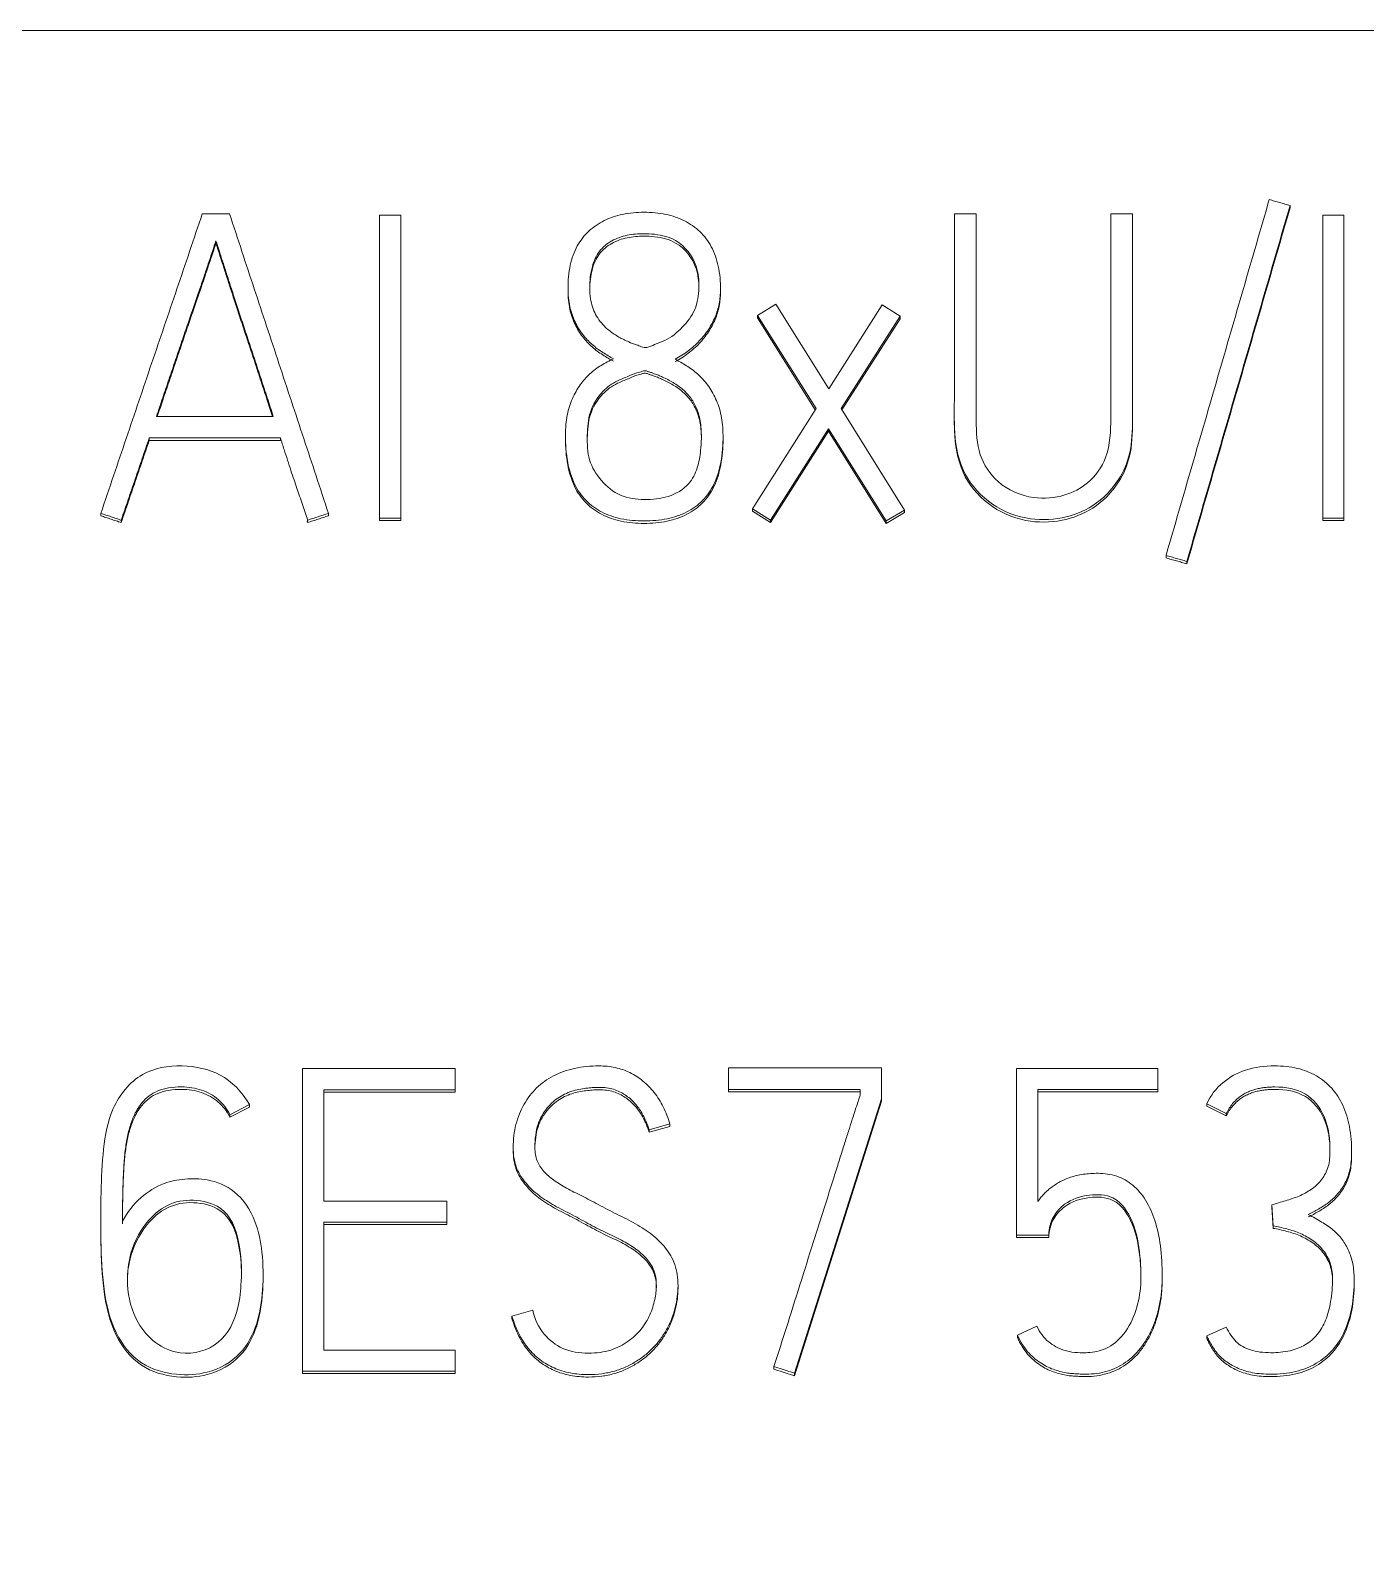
# Model space of a CAD drawing. Header units: millimetres. Extents: x 42151 to 59780, y 37376 to 44547.
# Drawn here: x 48140.39 to 48147.37, y 43310.27 to 43318.25 of the extents above; entities that cross this region are included whole.
import ezdxf

# ---------------------------------------------------------------- set-up
doc = ezdxf.new("R2010")
doc.units = ezdxf.units.MM
doc.set_wipeout_variables(frame=1)
doc.layers.add('000-PI-Oprema', color=30, linetype='Continuous', lineweight=5)
doc.layers.add('SI-ORMAR-Oprema', color=30, linetype='Continuous', lineweight=5)
doc.layers.add('004-PI-DIN Šina', color=3, linetype='Continuous')

# ---------------------------------------------------------------- blocks, each defined once
blk = doc.blocks.new('6ES7531-7KF00-0AB0')
blk.add_wipeout([(-17.0379, 69.0285), (17.7621, 69.0285), (17.7621, -77.9596), (-17.0379, -77.9715)]).dxf.layer = 'SI-ORMAR-Oprema'
at = {"layer": 'SI-ORMAR-Oprema', "linetype": 'Continuous'}
for p, q in [((12.7621, 69.0285), (-12.0379, 69.0285)), ((-5.0906, 68.1141), (-5.0906, 68.1014)), ((-6.0271, 68.0701), (-6.0271, 68.0574)), ((-10.7028, 67.9292), (-10.7028, 67.9165)), ((-6.0271, 67.8362), (-6.0271, 67.815)), ((-8.8631, 67.6836), (-8.8631, 67.6709)), ((-8.0664, 67.6706), (-8.0664, 67.6833)), ((-6.0271, 67.6309), (-6.0271, 67.6436)), ((-7.778, 67.599), (-7.8734, 67.5396)), ((-7.5006, 67.1566), (-7.778, 67.599)), ((-7.221, 67.5946), (-7.5006, 67.1566)), ((-7.1278, 67.5352), (-7.221, 67.5946)), ((-7.8734, 67.5396), (-7.8734, 67.5269)), ((-7.8734, 67.5396), (-7.5672, 67.0531)), ((-7.8734, 67.5269), (-7.5712, 67.0468)), ((-7.4362, 67.0531), (-7.1278, 67.5352)), ((-7.4322, 67.0467), (-7.1278, 67.5225)), ((-7.1278, 67.5352), (-7.1278, 67.5225)), ((-6.8439, 67.4456), (-6.8439, 67.4329)), ((-6.0272, 67.385), (-6.0272, 67.3723)), ((-7.5672, 67.0531), (-7.9, 66.5292)), ((-7.1056, 66.5226), (-7.4362, 67.0531)), ((-6.8453, 67.0259), (-6.8453, 67.0132)), ((-7.8046, 66.4698), (-7.5028, 66.9475)), ((-7.8046, 66.4571), (-7.5028, 66.9348)), ((-7.5028, 66.9475), (-7.5028, 66.9348)), ((-7.5028, 66.9475), (-7.201, 66.4654)), ((-7.5028, 66.9348), (-7.201, 66.4527)), ((-11.0512, 66.899), (-11.0512, 66.8863)), ((-10.3655, 66.899), (-10.3655, 66.8863)), ((-8.8765, 66.9093), (-8.8765, 66.8966)), ((-8.0531, 66.894), (-8.0531, 66.9067)), ((-7.9, 66.5292), (-7.9, 66.5165)), ((-7.9, 66.5292), (-7.8046, 66.4698)), ((-7.9, 66.5165), (-7.8046, 66.4571)), ((-7.201, 66.4654), (-7.1056, 66.5226)), ((-7.1056, 66.5226), (-7.1056, 66.5099)), ((-11.3042, 66.505), (-11.3042, 66.4923)), ((-11.1977, 66.4698), (-11.1977, 66.4571)), ((-10.2235, 66.4571), (-10.2254, 66.4632)), ((-10.2235, 66.4698), (-10.2235, 66.4571)), ((-10.1147, 66.505), (-10.1147, 66.4923)), ((-9.8484, 66.4808), (-9.8484, 66.4681)), ((-9.7375, 66.4808), (-9.7375, 66.4681)), ((-7.8046, 66.4698), (-7.8046, 66.4571)), ((-7.201, 66.4527), (-7.1056, 66.5099)), ((-7.201, 66.4654), (-7.201, 66.4527)), ((-4.9197, 66.4808), (-4.9197, 66.4681)), ((-4.8088, 66.4808), (-4.8088, 66.4681)), ((-5.7386, 66.2849), (-5.7386, 66.2722)), ((-5.6298, 66.2541), (-5.6298, 66.2414)), ((-10.2501, 63.6043), (-10.2501, 62.0217)), ((-9.4534, 63.6043), (-10.2501, 63.6043)), ((-9.4534, 63.492), (-9.4534, 63.6043)), ((-8.0243, 63.6065), (-8.0243, 63.4942)), ((-7.2254, 63.6065), (-8.0243, 63.6065)), ((-7.2254, 63.4458), (-7.2254, 63.6065)), ((-6.5197, 63.6043), (-5.7807, 63.6043)), ((-6.5197, 62.7326), (-6.5197, 63.6043)), ((-5.7807, 63.6043), (-5.7807, 63.4942)), ((-10.1391, 62.9109), (-10.1391, 63.492)), ((-10.1391, 63.492), (-9.4534, 63.492)), ((-9.4534, 63.492), (-9.4534, 63.4793)), ((-8.0243, 63.4942), (-8.0243, 63.4815)), ((-8.0243, 63.4942), (-7.3364, 63.4942)), ((-8.0243, 63.4815), (-7.3364, 63.4815)), ((-7.3364, 63.4942), (-7.3364, 63.4634)), ((-6.4088, 63.4942), (-6.4088, 62.9087)), ((-5.7807, 63.4942), (-6.4088, 63.4942)), ((-5.7807, 63.4815), (-6.4088, 63.4815)), ((-5.7807, 63.4942), (-5.7807, 63.4815)), ((-10.5275, 63.415), (-10.6296, 63.3622)), ((-10.5275, 63.4023), (-10.6296, 63.3495)), ((-10.5275, 63.415), (-10.5275, 63.4023)), ((-10.1391, 63.4793), (-9.4534, 63.4793)), ((-7.6803, 62.0107), (-7.2254, 63.4458)), ((-7.6803, 61.998), (-7.2254, 63.4331)), ((-7.2254, 63.4458), (-7.2254, 63.4331)), ((-5.5255, 63.4194), (-5.5255, 63.4067)), ((-5.5255, 63.4194), (-5.4235, 63.3688)), ((-5.5255, 63.4067), (-5.4235, 63.3561)), ((-10.6296, 63.3622), (-10.6296, 63.3495)), ((-5.4235, 63.3688), (-5.4235, 63.3561)), ((-8.3305, 63.3138), (-8.4393, 63.2829)), ((-8.3305, 63.301), (-8.4393, 63.2702)), ((-8.4393, 63.2829), (-8.4393, 63.2702)), ((-8.3305, 63.3138), (-8.3305, 63.301)), ((-9.1494, 63.1935), (-9.1494, 63.1808)), ((-4.7688, 63.1586), (-4.7688, 63.1799)), ((-9.4956, 62.9109), (-10.1391, 62.9109)), ((-9.4956, 62.8009), (-9.4956, 62.9109)), ((-5.186, 62.8911), (-5.186, 62.8784)), ((-5.186, 62.8911), (-5.1794, 62.7811)), ((-5.186, 62.8784), (-5.1794, 62.7684)), ((-11.3045, 62.8194), (-11.3045, 62.8067)), ((-10.1391, 62.1317), (-10.1391, 62.8009)), ((-10.1391, 62.8009), (-9.4956, 62.8009)), ((-10.1391, 62.7882), (-9.4956, 62.7882)), ((-9.4956, 62.8009), (-9.4956, 62.7882)), ((-5.1794, 62.7811), (-5.1794, 62.7684)), ((-6.5197, 62.7326), (-6.5197, 62.7199)), ((-6.3511, 62.7326), (-6.5197, 62.7326)), ((-6.3511, 62.7199), (-6.5197, 62.7199)), ((-6.3511, 62.7326), (-6.3511, 62.7199)), ((-10.4562, 62.517), (-10.4562, 62.5297)), ((-5.7585, 62.5143), (-5.7585, 62.527)), ((-8.2884, 62.4557), (-8.2884, 62.4684)), ((-4.7555, 62.4721), (-4.7555, 62.4938)), ((-9.1561, 62.31), (-9.0473, 62.3408)), ((-9.1561, 62.31), (-9.1561, 62.2973)), ((-6.5153, 62.211), (-6.4132, 62.2572)), ((-6.5153, 62.211), (-6.5153, 62.1983)), ((-5.4235, 62.2528), (-5.5255, 62.2066)), ((-5.5255, 62.2066), (-5.5255, 62.1939)), ((-9.4534, 62.1317), (-10.1391, 62.1317)), ((-9.4534, 62.0217), (-9.4534, 62.1317)), ((-7.7869, 62.0459), (-7.6803, 62.0107)), ((-7.7869, 62.0459), (-7.7869, 62.0332)), ((-10.2501, 62.0217), (-10.2501, 62.009)), ((-10.2501, 62.0217), (-9.4534, 62.0217)), ((-10.2501, 62.009), (-9.4534, 62.009)), ((-9.4534, 62.0217), (-9.4534, 62.009)), ((-7.7869, 62.0332), (-7.6803, 61.998)), ((-7.6803, 62.0107), (-7.6803, 61.998))]:
    blk.add_line(p, q, dxfattribs=at)
for points in [[(-5.1993, 68.1449), (-5.7386, 66.2849)], [(-5.6298, 66.2541), (-5.0906, 68.1141)], [(-5.0906, 68.1141), (-5.1993, 68.1449)], [(-11.3042, 66.505), (-10.7738, 68.0701)], [(-10.7738, 68.0701), (-10.6318, 68.0701)], [(-10.6318, 68.0701), (-10.1147, 66.505)], [(-9.8484, 66.4808), (-9.8484, 68.0635)], [(-9.8484, 68.0635), (-9.7375, 68.0635)], [(-9.7375, 68.0635), (-9.7375, 66.4808)], [(-6.7305, 68.0701), (-6.8437, 68.0701)], [(-5.9139, 68.0701), (-6.0271, 68.0701)], [(-5.6298, 66.2414), (-5.0906, 68.1014)], [(-4.9197, 66.4808), (-4.9197, 68.0635)], [(-4.9197, 68.0635), (-4.8088, 68.0635)], [(-4.8088, 68.0635), (-4.8088, 66.4808)], [(-11.0135, 67.0113), (-10.4032, 67.0113)], [(-11.0512, 66.899), (-11.1977, 66.4698)], [(-11.0512, 66.8863), (-11.1977, 66.4571)], [(-10.3655, 66.899), (-11.0512, 66.899)], [(-10.3655, 66.8863), (-11.0512, 66.8863)], [(-11.1977, 66.4698), (-11.3042, 66.505)], [(-11.1977, 66.4571), (-11.3042, 66.4923)], [(-10.1147, 66.505), (-10.2235, 66.4698)], [(-10.1147, 66.4923), (-10.2235, 66.4571)], [(-9.7375, 66.4808), (-9.8484, 66.4808)], [(-9.7375, 66.4681), (-9.8484, 66.4681)], [(-4.8088, 66.4808), (-4.9197, 66.4808)], [(-4.8088, 66.4681), (-4.9197, 66.4681)], [(-5.7386, 66.2849), (-5.6298, 66.2541)], [(-5.7386, 66.2722), (-5.6298, 66.2414)]]:
    blk.add_open_spline(points, degree=1, dxfattribs=at)
for points, knots in [([(-8.6257, 67.3129), (-8.6352, 67.3178), (-8.6542, 67.3284), (-8.6823, 67.3461), (-8.7105, 67.3655), (-8.7378, 67.3874), (-8.7634, 67.4125), (-8.7873, 67.4404), (-8.8089, 67.4716), (-8.8274, 67.5064), (-8.8431, 67.5444), (-8.8549, 67.5863), (-8.8618, 67.6321), (-8.8647, 67.7049), (-8.8568, 67.798), (-8.8213, 67.9028), (-8.7581, 67.9834), (-8.6748, 68.0395), (-8.5751, 68.0728), (-8.4651, 68.0821), (-8.3547, 68.0727), (-8.2537, 68.0388), (-8.1702, 67.9812), (-8.1078, 67.8988), (-8.0729, 67.7928), (-8.0635, 67.6909), (-8.0708, 67.6007), (-8.0926, 67.53), (-8.1282, 67.4641), (-8.1758, 67.4042), (-8.2349, 67.3519), (-8.28, 67.3234), (-8.3039, 67.3107)], [0, 0, 0, 0, 0.014556, 0.029567, 0.045073, 0.06094, 0.077119, 0.093748, 0.110887, 0.128668, 0.147296, 0.166948, 0.187898, 0.210413, 0.266348, 0.314631, 0.359149, 0.40325, 0.449199, 0.499993, 0.551851, 0.598383, 0.642757, 0.687636, 0.736493, 0.793087, 0.826472, 0.85944, 0.893283, 0.927929, 0.963171, 1, 1, 1, 1]), ([(-6.8437, 68.0701), (-6.8437, 68), (-6.8438, 67.8437), (-6.8436, 67.6037), (-6.8442, 67.3655), (-6.8422, 67.1488), (-6.8494, 66.9426), (-6.8195, 66.7297), (-6.6762, 66.5542), (-6.4821, 66.4687), (-6.2851, 66.4695), (-6.109, 66.5384), (-5.9862, 66.6638), (-5.9157, 66.826), (-5.9132, 67.0156), (-5.9141, 67.2467), (-5.9138, 67.5176), (-5.9139, 67.782), (-5.9139, 67.9682), (-5.9139, 68.055), (-5.9139, 68.0701)], [0, 0, 0, 0, 0.056588, 0.12618, 0.193845, 0.248988, 0.301001, 0.361119, 0.417663, 0.475034, 0.525525, 0.571601, 0.623134, 0.662261, 0.7114, 0.774249, 0.84962, 0.929927, 0.98784, 1, 1, 1, 1]), ([(-6.0271, 68.0701), (-6.0271, 68.0276), (-6.0271, 67.9287), (-6.0271, 67.7605), (-6.027, 67.5391), (-6.0275, 67.2823), (-6.0257, 67.0279), (-6.0305, 66.8068), (-6.1344, 66.6614), (-6.2739, 66.5889), (-6.4454, 66.5747), (-6.6195, 66.6492), (-6.7261, 66.8116), (-6.7316, 66.9828), (-6.7302, 67.1593), (-6.7307, 67.3667), (-6.7305, 67.6204), (-6.7305, 67.8628), (-6.7305, 68.0155), (-6.7305, 68.0701)], [0, 0, 0, 0, 0.037912, 0.088194, 0.15005, 0.235584, 0.316728, 0.37904, 0.427403, 0.467304, 0.515197, 0.575318, 0.625401, 0.679015, 0.724908, 0.783705, 0.863784, 0.951314, 1, 1, 1, 1]), ([(-8.4652, 67.3719), (-8.4605, 67.3713), (-8.4409, 67.3719), (-8.4066, 67.3918), (-8.3387, 67.4112), (-8.2623, 67.4765), (-8.1923, 67.5652), (-8.1742, 67.6854), (-8.1875, 67.8176), (-8.2765, 67.9357), (-8.3915, 67.9636), (-8.4773, 67.9682), (-8.554, 67.9617), (-8.6365, 67.9337), (-8.705, 67.8774), (-8.7437, 67.7873), (-8.7514, 67.7017), (-8.7468, 67.6162), (-8.7231, 67.5423), (-8.6758, 67.4812), (-8.6225, 67.4404), (-8.5809, 67.4168), (-8.5417, 67.3993), (-8.5151, 67.3881), (-8.4878, 67.3799), (-8.4746, 67.3732), (-8.4652, 67.3719)], [0, 0, 0, 0, 0.007812, 0.03125, 0.0625, 0.125, 0.1875, 0.25, 0.3125, 0.40625, 0.46875, 0.5, 0.546875, 0.59375, 0.640625, 0.6875, 0.75, 0.78125, 0.828125, 0.875, 0.90625, 0.9375, 0.953125, 0.976562, 0.984375, 1, 1, 1, 1]), ([(-8.1789, 67.6827), (-8.1788, 67.7177), (-8.1899, 67.8081), (-8.2765, 67.923), (-8.3915, 67.9509), (-8.4773, 67.9555), (-8.554, 67.949), (-8.6365, 67.921), (-8.705, 67.8647), (-8.7433, 67.7756), (-8.7495, 67.7102), (-8.7494, 67.6732)], [0, 0, 0, 0, 0.114744, 0.30519, 0.432154, 0.495636, 0.590859, 0.686082, 0.781305, 0.876528, 1, 1, 1, 1]), ([(-10.7028, 67.9292), (-10.7056, 67.9208), (-10.7129, 67.8992), (-10.7262, 67.8592), (-10.744, 67.8054), (-10.7658, 67.7403), (-10.7909, 67.6662), (-10.8189, 67.5848), (-10.8491, 67.497), (-10.8809, 67.4038), (-10.9138, 67.3068), (-10.9473, 67.2079), (-10.9806, 67.1092), (-11.0026, 67.0438), (-11.0135, 67.0113)], [0, 0, 0, 0, 0.027278, 0.070772, 0.130481, 0.202611, 0.283368, 0.372754, 0.469089, 0.570695, 0.677572, 0.786406, 0.893882, 1, 1, 1, 1]), ([(-10.7028, 67.9165), (-10.7056, 67.9081), (-10.7129, 67.8865), (-10.7262, 67.8465), (-10.744, 67.7927), (-10.7658, 67.7276), (-10.7909, 67.6535), (-10.8189, 67.5721), (-10.8491, 67.4843), (-10.8809, 67.3911), (-10.9138, 67.2941), (-10.9473, 67.1952), (-10.9791, 67.1007), (-10.9997, 67.0396), (-11.0092, 67.0113)], [0, 0, 0, 0, 0.027661, 0.071766, 0.132313, 0.205456, 0.287346, 0.377986, 0.475674, 0.578706, 0.687084, 0.797446, 0.90643, 1, 1, 1, 1]), ([(-10.4032, 67.0113), (-10.4136, 67.0438), (-10.4347, 67.1092), (-10.4669, 67.2079), (-10.4995, 67.3068), (-10.5317, 67.4038), (-10.5623, 67.497), (-10.5912, 67.5848), (-10.6178, 67.6662), (-10.6418, 67.7403), (-10.6628, 67.8054), (-10.68, 67.8592), (-10.6929, 67.8992), (-10.7, 67.9208), (-10.7028, 67.9292)], [0, 0, 0, 0, 0.106064, 0.213567, 0.322511, 0.429491, 0.5311, 0.627338, 0.716604, 0.797292, 0.869405, 0.929132, 0.972664, 1, 1, 1, 1]), ([(-10.4073, 67.0113), (-10.4164, 67.0396), (-10.4361, 67.1008), (-10.4669, 67.1952), (-10.4995, 67.2941), (-10.5317, 67.3911), (-10.5623, 67.4843), (-10.5912, 67.5721), (-10.6178, 67.6535), (-10.6418, 67.7276), (-10.6628, 67.7927), (-10.68, 67.8465), (-10.6929, 67.8865), (-10.7, 67.9081), (-10.7028, 67.9165)], [0, 0, 0, 0, 0.093515, 0.202527, 0.313001, 0.421482, 0.524517, 0.622107, 0.712625, 0.794447, 0.867572, 0.928138, 0.97228, 1, 1, 1, 1]), ([(-8.6257, 67.3002), (-8.6352, 67.3051), (-8.6542, 67.3157), (-8.6823, 67.3334), (-8.7105, 67.3528), (-8.7378, 67.3747), (-8.7634, 67.3998), (-8.7873, 67.4277), (-8.8089, 67.4589), (-8.8274, 67.4937), (-8.8431, 67.5317), (-8.8549, 67.5736), (-8.8618, 67.6194), (-8.8631, 67.653), (-8.8631, 67.6713), (-8.8631, 67.673)], [0, 0, 0, 0, 0.068397, 0.138937, 0.211797, 0.286356, 0.362379, 0.440519, 0.521055, 0.604608, 0.692141, 0.784485, 0.882929, 0.988726, 1, 1, 1, 1]), ([(-8.0664, 67.6731), (-8.0664, 67.6691), (-8.0665, 67.6406), (-8.0708, 67.588), (-8.0926, 67.5173), (-8.1282, 67.4514), (-8.1758, 67.3915), (-8.2349, 67.3392), (-8.28, 67.3107), (-8.3039, 67.298)], [0, 0, 0, 0, 0.025577, 0.182798, 0.338056, 0.497434, 0.660595, 0.826558, 1, 1, 1, 1]), ([(-6.8453, 67.0132), (-6.8453, 66.9886), (-6.8437, 66.8893), (-6.8195, 66.717), (-6.6762, 66.5415), (-6.4821, 66.456), (-6.2851, 66.4568), (-6.109, 66.5257), (-5.9862, 66.6511), (-5.9157, 66.8133), (-5.9132, 67.0029), (-5.9141, 67.234), (-5.9139, 67.4423), (-5.9139, 67.5725), (-5.9139, 67.6093)], [0, 0, 0, 0, 0.033223, 0.13371, 0.228223, 0.324119, 0.408514, 0.48553, 0.571667, 0.637068, 0.719204, 0.824256, 0.950238, 1, 1, 1, 1]), ([(-8.3039, 67.3107), (-8.2939, 67.3057), (-8.2738, 67.295), (-8.2443, 67.2769), (-8.2146, 67.2569), (-8.1856, 67.2339), (-8.1586, 67.2068), (-8.1333, 67.1764), (-8.1104, 67.1422), (-8.0908, 67.1041), (-8.0742, 67.0625), (-8.0618, 67.0164), (-8.0546, 66.9658), (-8.0515, 66.8833), (-8.0592, 66.7777), (-8.0933, 66.6595), (-8.1556, 66.5687), (-8.2422, 66.5072), (-8.3481, 66.4717), (-8.4655, 66.4621), (-8.5827, 66.4717), (-8.6878, 66.5073), (-8.7741, 66.5688), (-8.8364, 66.6599), (-8.8704, 66.7789), (-8.878, 66.885), (-8.8751, 66.9678), (-8.8683, 67.018), (-8.8565, 67.0635), (-8.8407, 67.1046), (-8.8222, 67.1423), (-8.8007, 67.1764), (-8.7764, 67.2072), (-8.7497, 67.2345), (-8.7205, 67.2582), (-8.6897, 67.2788), (-8.6582, 67.2972), (-8.6366, 67.308), (-8.6257, 67.3129)], [0, 0, 0, 0, 0.013971, 0.028402, 0.043336, 0.058719, 0.0746, 0.091138, 0.108303, 0.126121, 0.144793, 0.164595, 0.185892, 0.208937, 0.268471, 0.31829, 0.36183, 0.40395, 0.448807, 0.499659, 0.550001, 0.594568, 0.636606, 0.68023, 0.730342, 0.790387, 0.813379, 0.834502, 0.85399, 0.872294, 0.889768, 0.906584, 0.922873, 0.938755, 0.95442, 0.969879, 0.985049, 1, 1, 1, 1]), ([(-8.4577, 67.2501), (-8.4603, 67.2506), (-8.4657, 67.251), (-8.4805, 67.2447), (-8.5088, 67.2407), (-8.5524, 67.2181), (-8.6156, 67.1965), (-8.6944, 67.1391), (-8.7554, 67.0366), (-8.7647, 66.9125), (-8.7606, 66.7806), (-8.6941, 66.673), (-8.594, 66.5891), (-8.4642, 66.5732), (-8.3384, 66.585), (-8.2311, 66.6449), (-8.184, 66.7416), (-8.1698, 66.824), (-8.1655, 66.8969), (-8.1672, 66.9647), (-8.1792, 67.0267), (-8.2043, 67.0843), (-8.238, 67.1316), (-8.2781, 67.1658), (-8.3131, 67.1889), (-8.3406, 67.2042), (-8.3667, 67.2166), (-8.3908, 67.2269), (-8.4105, 67.2342), (-8.4277, 67.2406), (-8.4429, 67.2449), (-8.4526, 67.2491), (-8.4577, 67.2501)], [0, 0, 0, 0, 0.003906, 0.007812, 0.023438, 0.046875, 0.078125, 0.125, 0.1875, 0.25, 0.3125, 0.375, 0.4375, 0.5, 0.5625, 0.625, 0.671875, 0.71875, 0.75, 0.78125, 0.820312, 0.84375, 0.875, 0.90625, 0.921875, 0.9375, 0.953125, 0.964844, 0.976562, 0.984375, 0.992188, 1, 1, 1, 1]), ([(-8.4577, 67.2374), (-8.4603, 67.2379), (-8.4657, 67.2383), (-8.4805, 67.232), (-8.5088, 67.228), (-8.5524, 67.2054), (-8.6156, 67.1838), (-8.6944, 67.1264), (-8.7554, 67.0239), (-8.762, 66.9355), (-8.7627, 66.8867), (-8.7627, 66.8808)], [0, 0, 0, 0, 0.015104, 0.030208, 0.090623, 0.181247, 0.302078, 0.483325, 0.724988, 0.966651, 1, 1, 1, 1]), ([(-8.1663, 66.8948), (-8.1662, 66.9121), (-8.1679, 66.9555), (-8.1792, 67.014), (-8.2043, 67.0716), (-8.238, 67.1189), (-8.2781, 67.1531), (-8.3131, 67.1762), (-8.3406, 67.1915), (-8.3667, 67.2039), (-8.3908, 67.2142), (-8.4105, 67.2215), (-8.4277, 67.2279), (-8.4429, 67.2322), (-8.4526, 67.2364), (-8.4577, 67.2374)], [0, 0, 0, 0, 0.106174, 0.265786, 0.361553, 0.489242, 0.616932, 0.680776, 0.744621, 0.808466, 0.856349, 0.904233, 0.936155, 0.968078, 1, 1, 1, 1]), ([(-10.2235, 66.4698), (-10.2276, 66.483), (-10.2362, 66.5101), (-10.2503, 66.5519), (-10.2652, 66.5939), (-10.2801, 66.6371), (-10.2952, 66.6818), (-10.3116, 66.7308), (-10.3289, 66.7837), (-10.347, 66.8402), (-10.3593, 66.8791), (-10.3655, 66.899)], [0, 0, 0, 0, 0.091427, 0.189007, 0.292759, 0.387174, 0.491688, 0.606301, 0.72982, 0.861052, 1, 1, 1, 1]), ([(-8.0531, 66.8921), (-8.0532, 66.8472), (-8.0599, 66.7626), (-8.0933, 66.6468), (-8.1556, 66.556), (-8.2422, 66.4945), (-8.3481, 66.459), (-8.4655, 66.4494), (-8.5827, 66.459), (-8.6878, 66.4946), (-8.7741, 66.5561), (-8.8364, 66.6472), (-8.8698, 66.7639), (-8.8764, 66.8493), (-8.8765, 66.8948)], [0, 0, 0, 0, 0.098032, 0.184613, 0.260281, 0.333482, 0.411438, 0.499815, 0.587305, 0.664757, 0.737815, 0.813629, 0.90072, 1, 1, 1, 1]), ([(-11.191, 62.8053), (-11.1653, 62.8536), (-11.1045, 62.9304), (-10.9858, 63.0074), (-10.8631, 63.029), (-10.7352, 63.0281), (-10.5869, 62.9657), (-10.4906, 62.8153), (-10.4557, 62.6337), (-10.454, 62.4528), (-10.4803, 62.2693), (-10.5665, 62.0985), (-10.7336, 62.0068), (-10.9191, 61.9969), (-11.1074, 62.0502), (-11.244, 62.2272), (-11.2948, 62.4564), (-11.3052, 62.7036), (-11.3047, 62.9481), (-11.2951, 63.1799), (-11.2558, 63.4047), (-11.1064, 63.593), (-10.8818, 63.6312), (-10.6647, 63.5849), (-10.5685, 63.4845), (-10.5275, 63.415)], [0, 0, 0, 0, 0.03564, 0.067865, 0.092923, 0.119268, 0.154068, 0.197126, 0.234707, 0.279879, 0.320329, 0.360962, 0.405677, 0.442102, 0.485709, 0.532505, 0.586175, 0.644312, 0.701767, 0.753421, 0.803151, 0.856352, 0.904259, 0.950465, 1, 1, 1, 1]), ([(-9.0473, 62.3408), (-9.0385, 62.2959), (-8.9986, 62.214), (-8.8911, 62.1287), (-8.7811, 62.1135), (-8.6965, 62.1187), (-8.6404, 62.1304), (-8.5915, 62.151), (-8.5491, 62.1774), (-8.512, 62.2072), (-8.4809, 62.2409), (-8.4554, 62.2772), (-8.4347, 62.3156), (-8.4199, 62.3555), (-8.4096, 62.3949), (-8.4031, 62.4325), (-8.4007, 62.4712), (-8.4035, 62.5103), (-8.4132, 62.5489), (-8.4305, 62.5825), (-8.4534, 62.6116), (-8.4802, 62.6386), (-8.5116, 62.6631), (-8.5467, 62.6858), (-8.5848, 62.7075), (-8.6262, 62.7275), (-8.6697, 62.7478), (-8.714, 62.7703), (-8.7597, 62.7945), (-8.8058, 62.8203), (-8.8527, 62.8452), (-8.8995, 62.8687), (-8.9446, 62.8927), (-8.9864, 62.9193), (-9.0252, 62.9475), (-9.0602, 62.9782), (-9.0903, 63.0123), (-9.1163, 63.0492), (-9.136, 63.0911), (-9.1472, 63.139), (-9.1506, 63.1937), (-9.1471, 63.2522), (-9.1366, 63.3114), (-9.1186, 63.3665), (-9.0943, 63.4169), (-9.0641, 63.4626), (-9.0282, 63.5029), (-8.9866, 63.5378), (-8.939, 63.5666), (-8.8861, 63.5892), (-8.8283, 63.6057), (-8.766, 63.6154), (-8.6948, 63.6192), (-8.6171, 63.6123), (-8.5382, 63.5852), (-8.4687, 63.5401), (-8.4095, 63.4788), (-8.3622, 63.4022), (-8.3398, 63.3443), (-8.3305, 63.3138)], [0, 0, 0, 0, 0.042395, 0.079774, 0.121236, 0.140075, 0.157254, 0.173247, 0.188397, 0.202796, 0.216711, 0.230265, 0.243508, 0.256652, 0.269293, 0.280934, 0.291684, 0.304893, 0.316879, 0.328106, 0.339273, 0.350814, 0.362909, 0.375637, 0.388999, 0.403044, 0.417696, 0.432849, 0.448511, 0.464937, 0.481153, 0.497163, 0.51278, 0.527863, 0.542482, 0.556645, 0.570443, 0.584077, 0.597961, 0.612786, 0.629037, 0.64828, 0.666584, 0.684253, 0.701354, 0.717933, 0.734308, 0.750738, 0.767515, 0.784992, 0.803232, 0.822275, 0.842375, 0.868294, 0.892965, 0.917787, 0.943448, 0.970498, 1, 1, 1, 1]), ([(-4.9952, 62.8405), (-4.9862, 62.8449), (-4.9683, 62.8543), (-4.9417, 62.8693), (-4.915, 62.8854), (-4.8889, 62.9035), (-4.8645, 62.9246), (-4.8414, 62.9482), (-4.8205, 62.9747), (-4.8028, 63.0048), (-4.7876, 63.0381), (-4.7764, 63.0761), (-4.77, 63.1194), (-4.7673, 63.1949), (-4.775, 63.2952), (-4.8088, 63.4106), (-4.868, 63.5035), (-4.9507, 63.5712), (-5.0549, 63.6106), (-5.182, 63.6221), (-5.3202, 63.6067), (-5.4487, 63.5358), (-5.5064, 63.4623), (-5.5255, 63.4194)], [0, 0, 0, 0, 0.019459, 0.039301, 0.05955, 0.080105, 0.100989, 0.122386, 0.144292, 0.16684, 0.190353, 0.215738, 0.244087, 0.27581, 0.363621, 0.439823, 0.508996, 0.575574, 0.644592, 0.722009, 0.822031, 0.909956, 1, 1, 1, 1]), ([(-10.6296, 63.3622), (-10.6372, 63.3774), (-10.655, 63.406), (-10.6897, 63.4428), (-10.7311, 63.4715), (-10.7778, 63.4924), (-10.8289, 63.505), (-10.8869, 63.5089), (-10.9472, 63.5046), (-11.0055, 63.4894), (-11.0536, 63.4621), (-11.0918, 63.4241), (-11.1228, 63.3772), (-11.1465, 63.3209), (-11.1642, 63.2558), (-11.1769, 63.1821), (-11.1841, 63.0997), (-11.1879, 63.009), (-11.1905, 62.9099), (-11.1911, 62.8411), (-11.191, 62.8053)], [0, 0, 0, 0, 0.043481, 0.085549, 0.127923, 0.170971, 0.214845, 0.260884, 0.317917, 0.367656, 0.41257, 0.456833, 0.503792, 0.555243, 0.612421, 0.675966, 0.746378, 0.823872, 0.908402, 1, 1, 1, 1]), ([(-10.6296, 63.3495), (-10.6372, 63.3647), (-10.655, 63.3933), (-10.6897, 63.4301), (-10.7311, 63.4588), (-10.7778, 63.4797), (-10.8289, 63.4923), (-10.8869, 63.4962), (-10.9472, 63.4919), (-11.0055, 63.4767), (-11.0536, 63.4494), (-11.0918, 63.4114), (-11.1228, 63.3645), (-11.1465, 63.3082), (-11.1642, 63.2431), (-11.1769, 63.1694), (-11.1841, 63.087), (-11.1879, 62.9963), (-11.1905, 62.8972), (-11.1911, 62.8284), (-11.191, 62.7926)], [0, 0, 0, 0, 0.043481, 0.085549, 0.127923, 0.170971, 0.214845, 0.260884, 0.317917, 0.367656, 0.41257, 0.456833, 0.503792, 0.555243, 0.612421, 0.675966, 0.746378, 0.823872, 0.908402, 1, 1, 1, 1]), ([(-8.4393, 63.2829), (-8.4414, 63.2902), (-8.4463, 63.3052), (-8.4557, 63.3283), (-8.4669, 63.3528), (-8.4806, 63.3779), (-8.4974, 63.4022), (-8.5167, 63.4255), (-8.539, 63.4471), (-8.5648, 63.4662), (-8.5935, 63.4831), (-8.626, 63.4962), (-8.6624, 63.5037), (-8.6971, 63.5058), (-8.73, 63.5045), (-8.7619, 63.5013), (-8.7974, 63.4969), (-8.835, 63.4888), (-8.8723, 63.4745), (-8.9085, 63.4553), (-8.9426, 63.4299), (-8.9731, 63.3973), (-9.0006, 63.3585), (-9.0221, 63.3108), (-9.0338, 63.2536), (-9.0374, 63.2003), (-9.0346, 63.1549), (-9.0257, 63.1215), (-9.0104, 63.0919), (-8.99, 63.0656), (-8.9658, 63.0412), (-8.9372, 63.019), (-8.905, 62.9982), (-8.8699, 62.9776), (-8.8314, 62.9578), (-8.7908, 62.9377), (-8.7486, 62.9159), (-8.7037, 62.8925), (-8.6568, 62.8671), (-8.6076, 62.8418), (-8.5582, 62.8177), (-8.5102, 62.7929), (-8.4654, 62.7653), (-8.4236, 62.7358), (-8.3856, 62.703), (-8.3529, 62.6659), (-8.3247, 62.6251), (-8.3031, 62.5786), (-8.2908, 62.5255), (-8.2871, 62.469), (-8.2908, 62.4112), (-8.3016, 62.3543), (-8.3195, 62.2985), (-8.3438, 62.245), (-8.3748, 62.1951), (-8.4118, 62.1494), (-8.4551, 62.1085), (-8.5049, 62.0731), (-8.5602, 62.0432), (-8.6211, 62.0203), (-8.6874, 62.0068), (-8.765, 62.0021), (-8.85, 62.0091), (-8.9367, 62.0352), (-9.012, 62.0796), (-9.0749, 62.1413), (-9.1241, 62.2193), (-9.1468, 62.2786), (-9.1561, 62.31)], [0, 0, 0, 0, 0.006902, 0.014527, 0.0229, 0.03171, 0.040697, 0.049939, 0.059406, 0.069126, 0.079243, 0.089792, 0.100957, 0.11302, 0.121351, 0.131067, 0.142193, 0.154038, 0.166072, 0.178522, 0.191399, 0.204849, 0.219214, 0.234859, 0.25249, 0.272668, 0.283841, 0.294211, 0.304173, 0.314215, 0.324636, 0.335605, 0.347264, 0.35967, 0.372854, 0.386723, 0.401163, 0.416176, 0.433071, 0.449927, 0.466747, 0.483271, 0.499286, 0.514866, 0.530063, 0.545048, 0.560066, 0.575472, 0.591898, 0.609868, 0.627376, 0.645005, 0.66302, 0.681094, 0.698922, 0.71679, 0.734853, 0.753306, 0.772468, 0.792214, 0.812556, 0.833938, 0.86301, 0.889874, 0.915888, 0.942166, 0.969784, 1, 1, 1, 1]), ([(-8.4393, 63.2702), (-8.4414, 63.2775), (-8.4463, 63.2925), (-8.4557, 63.3156), (-8.4669, 63.3401), (-8.4806, 63.3652), (-8.4974, 63.3895), (-8.5167, 63.4128), (-8.539, 63.4344), (-8.5648, 63.4535), (-8.5935, 63.4704), (-8.626, 63.4835), (-8.6624, 63.491), (-8.6971, 63.4931), (-8.73, 63.4918), (-8.7619, 63.4886), (-8.7974, 63.4842), (-8.835, 63.4761), (-8.8723, 63.4618), (-8.9085, 63.4426), (-8.9426, 63.4172), (-8.9731, 63.3846), (-9.0006, 63.3458), (-9.0221, 63.2981), (-9.0333, 63.2434), (-9.0362, 63.2049), (-9.0363, 63.1856)], [0, 0, 0, 0, 0.025535, 0.053746, 0.084726, 0.117324, 0.150572, 0.184768, 0.219795, 0.255756, 0.293187, 0.332218, 0.373527, 0.418158, 0.448979, 0.484928, 0.526094, 0.569916, 0.614442, 0.660505, 0.708148, 0.757909, 0.811058, 0.868941, 0.934177, 1, 1, 1, 1]), ([(-5.4235, 63.3688), (-5.4187, 63.3782), (-5.4087, 63.396), (-5.3913, 63.4201), (-5.372, 63.4404), (-5.3516, 63.4573), (-5.3304, 63.4714), (-5.3084, 63.4825), (-5.2858, 63.491), (-5.2628, 63.4977), (-5.2394, 63.5022), (-5.2161, 63.5052), (-5.1931, 63.507), (-5.1233, 63.5089), (-5.004, 63.4897), (-4.8921, 63.3474), (-4.8793, 63.215), (-4.8836, 63.1223), (-4.8926, 63.0819), (-4.9084, 63.0474), (-4.9292, 63.0181), (-4.953, 62.9925), (-4.9805, 62.9708), (-5.0108, 62.9524), (-5.0435, 62.9365), (-5.0785, 62.9238), (-5.1144, 62.9127), (-5.1502, 62.9016), (-5.1741, 62.8945), (-5.186, 62.8911)], [0, 0, 0, 0, 0.025161, 0.048595, 0.070641, 0.091589, 0.111603, 0.13094, 0.14993, 0.168791, 0.187661, 0.206323, 0.224495, 0.242226, 0.372375, 0.490579, 0.643633, 0.679942, 0.712328, 0.741834, 0.769901, 0.797396, 0.824894, 0.852838, 0.881452, 0.911007, 0.940973, 0.970636, 1, 1, 1, 1]), ([(-5.4235, 63.3561), (-5.4187, 63.3655), (-5.4087, 63.3833), (-5.3913, 63.4074), (-5.372, 63.4277), (-5.3516, 63.4446), (-5.3304, 63.4587), (-5.3084, 63.4698), (-5.2858, 63.4783), (-5.2628, 63.485), (-5.2394, 63.4895), (-5.2161, 63.4925), (-5.1931, 63.4943), (-5.1233, 63.4962), (-5.004, 63.477), (-4.8956, 63.339), (-4.882, 63.2285), (-4.8819, 63.1691)], [0, 0, 0, 0, 0.039855, 0.076975, 0.111896, 0.145077, 0.176779, 0.207409, 0.237489, 0.267365, 0.297255, 0.326816, 0.355601, 0.383686, 0.589842, 0.777078, 1, 1, 1, 1]), ([(-7.3364, 63.4634), (-7.3376, 63.4603), (-7.3414, 63.45), (-7.3486, 63.4279), (-7.3598, 63.3938), (-7.3742, 63.349), (-7.3916, 63.2947), (-7.4115, 63.2321), (-7.4336, 63.1623), (-7.4577, 63.0864), (-7.4832, 63.0055), (-7.5098, 62.9213), (-7.5372, 62.8351), (-7.5787, 62.7053), (-7.6348, 62.526), (-7.7088, 62.292), (-7.7603, 62.1299), (-7.7869, 62.0459)], [0, 0, 0, 0, 0.006664, 0.022274, 0.046836, 0.07897, 0.117297, 0.161819, 0.211415, 0.264968, 0.322476, 0.382404, 0.443215, 0.50491, 0.65714, 0.82217, 1, 1, 1, 1]), ([(-8.4016, 62.4575), (-8.4016, 62.4713), (-8.4036, 62.4981), (-8.4132, 62.5362), (-8.4305, 62.5698), (-8.4534, 62.5989), (-8.4802, 62.6259), (-8.5116, 62.6504), (-8.5467, 62.6731), (-8.5848, 62.6948), (-8.6262, 62.7148), (-8.6697, 62.7351), (-8.714, 62.7576), (-8.7597, 62.7818), (-8.8058, 62.8076), (-8.8527, 62.8325), (-8.8995, 62.856), (-8.9446, 62.88), (-8.9864, 62.9066), (-9.0252, 62.9348), (-9.0602, 62.9655), (-9.0903, 62.9996), (-9.1163, 63.0365), (-9.136, 63.0784), (-9.1472, 63.1263), (-9.1495, 63.1632), (-9.1494, 63.1839), (-9.1494, 63.1869)], [0, 0, 0, 0, 0.037363, 0.072654, 0.105707, 0.138586, 0.172568, 0.20818, 0.245654, 0.284995, 0.326348, 0.369486, 0.414101, 0.460216, 0.508578, 0.556324, 0.603462, 0.649443, 0.693851, 0.736893, 0.778592, 0.819218, 0.85936, 0.900239, 0.943889, 0.991738, 1, 1, 1, 1]), ([(-4.9952, 62.8278), (-4.9862, 62.8322), (-4.9683, 62.8416), (-4.9417, 62.8566), (-4.915, 62.8727), (-4.8889, 62.8908), (-4.8645, 62.9119), (-4.8414, 62.9355), (-4.8205, 62.962), (-4.8028, 62.9921), (-4.7876, 63.0254), (-4.7764, 63.0634), (-4.77, 63.1067), (-4.7689, 63.138), (-4.7688, 63.1548), (-4.7688, 63.1555)], [0, 0, 0, 0, 0.070239, 0.141859, 0.214947, 0.289138, 0.36452, 0.44175, 0.520823, 0.60221, 0.68708, 0.778706, 0.881031, 0.995537, 1, 1, 1, 1]), ([(-6.4088, 62.9087), (-6.4043, 62.9152), (-6.3945, 62.928), (-6.3782, 62.9463), (-6.36, 62.9642), (-6.3398, 62.9812), (-6.3174, 62.997), (-6.2932, 63.0117), (-6.2665, 63.0247), (-6.2372, 63.0357), (-6.2052, 63.0447), (-6.1704, 63.0515), (-6.1329, 63.0553), (-6.0738, 63.0576), (-5.9947, 63.0473), (-5.9066, 62.997), (-5.8392, 62.9147), (-5.7913, 62.8054), (-5.7637, 62.6704), (-5.7568, 62.5466), (-5.7605, 62.4441), (-5.7704, 62.3725), (-5.787, 62.3065), (-5.8094, 62.2462), (-5.8368, 62.1918), (-5.8691, 62.1436), (-5.9064, 62.102), (-5.9486, 62.0674), (-5.9954, 62.0402), (-6.0461, 62.0205), (-6.1, 62.0087), (-6.1437, 62.0058), (-6.1772, 62.0066), (-6.2017, 62.0078), (-6.23, 62.0093), (-6.2614, 62.013), (-6.2944, 62.0206), (-6.3286, 62.0312), (-6.3633, 62.0461), (-6.3974, 62.0667), (-6.4313, 62.0919), (-6.4634, 62.1241), (-6.4919, 62.1643), (-6.5077, 62.1948), (-6.5153, 62.211)], [0, 0, 0, 0, 0.010575, 0.021534, 0.032937, 0.044729, 0.056875, 0.069452, 0.0826, 0.096505, 0.111279, 0.126985, 0.143702, 0.161538, 0.205913, 0.248141, 0.293825, 0.346182, 0.40699, 0.478261, 0.512629, 0.544859, 0.575282, 0.604004, 0.631084, 0.6569, 0.681684, 0.705765, 0.729734, 0.753772, 0.778045, 0.803118, 0.812005, 0.822876, 0.835737, 0.849942, 0.864952, 0.880894, 0.897668, 0.915306, 0.934053, 0.954105, 0.975931, 1, 1, 1, 1]), ([(-6.4132, 62.2572), (-6.3976, 62.2238), (-6.3597, 62.1729), (-6.2658, 62.1224), (-6.1651, 62.1146), (-6.0555, 62.1291), (-5.958, 62.2029), (-5.896, 62.3207), (-5.8655, 62.4656), (-5.8716, 62.6297), (-5.899, 62.7959), (-5.9945, 62.943), (-6.146, 62.949), (-6.2591, 62.9127), (-6.3351, 62.8287), (-6.3501, 62.7694), (-6.3511, 62.7326)], [0, 0, 0, 0, 0.059022, 0.110017, 0.175174, 0.228533, 0.294979, 0.374406, 0.452147, 0.547151, 0.653629, 0.744768, 0.81483, 0.893356, 0.941956, 1, 1, 1, 1]), ([(-5.8694, 62.5108), (-5.8694, 62.5438), (-5.8752, 62.6389), (-5.899, 62.7832), (-5.9945, 62.9302), (-6.146, 62.9363), (-6.2591, 62.9), (-6.3351, 62.816), (-6.3501, 62.7567), (-6.3511, 62.7199)], [0, 0, 0, 0, 0.110862, 0.319923, 0.498869, 0.636431, 0.790612, 0.886035, 1, 1, 1, 1]), ([(-10.8204, 62.9153), (-10.8693, 62.9173), (-10.9617, 62.8998), (-11.0881, 62.7875), (-11.1577, 62.6373), (-11.1728, 62.4518), (-11.1326, 62.2907), (-11.0248, 62.1623), (-10.8695, 62.0964), (-10.6685, 62.1481), (-10.584, 62.3314), (-10.5663, 62.5139), (-10.5722, 62.6966), (-10.6423, 62.882), (-10.7715, 62.9134), (-10.8204, 62.9153)], [0, 0, 0, 0, 0.0625, 0.125, 0.21875, 0.28125, 0.375, 0.4375, 0.5, 0.59375, 0.6875, 0.75, 0.84375, 0.9375, 1, 1, 1, 1]), ([(-10.8204, 62.9026), (-10.8693, 62.9046), (-10.9617, 62.8871), (-11.0881, 62.7748), (-11.1537, 62.6334), (-11.1653, 62.5277), (-11.1655, 62.4909)], [0, 0, 0, 0, 0.232842, 0.465685, 0.814948, 1, 1, 1, 1]), ([(-10.5696, 62.5294), (-10.5696, 62.5809), (-10.5787, 62.7012), (-10.6423, 62.8693), (-10.7715, 62.9007), (-10.8204, 62.9026)], [0, 0, 0, 0, 0.310868, 0.724347, 1, 1, 1, 1]), ([(-10.4562, 62.5187), (-10.4562, 62.4903), (-10.4594, 62.4027), (-10.4803, 62.2566), (-10.5665, 62.0858), (-10.7336, 61.9941), (-10.9191, 61.9842), (-11.1074, 62.0375), (-11.244, 62.2145), (-11.2948, 62.4437), (-11.3033, 62.6452), (-11.3045, 62.7683), (-11.3045, 62.8065)], [0, 0, 0, 0, 0.047379, 0.146039, 0.245143, 0.354204, 0.443047, 0.549405, 0.663541, 0.794443, 0.936242, 1, 1, 1, 1]), ([(-5.5255, 62.2066), (-5.522, 62.1986), (-5.5143, 62.1825), (-5.5009, 62.1587), (-5.4858, 62.1345), (-5.4679, 62.111), (-5.4462, 62.0893), (-5.4212, 62.0693), (-5.3927, 62.0514), (-5.3606, 62.036), (-5.325, 62.0228), (-5.2848, 62.013), (-5.2394, 62.0074), (-5.1639, 62.0047), (-5.0644, 62.0138), (-4.9513, 62.0568), (-4.8618, 62.1312), (-4.7983, 62.2332), (-4.7622, 62.3599), (-4.754, 62.4663), (-4.7566, 62.5431), (-4.762, 62.5826), (-4.7713, 62.6189), (-4.784, 62.6523), (-4.7995, 62.683), (-4.8182, 62.711), (-4.8402, 62.7367), (-4.8655, 62.7603), (-4.8944, 62.7817), (-4.926, 62.8018), (-4.9597, 62.8217), (-4.9831, 62.8343), (-4.9952, 62.8405)], [0, 0, 0, 0, 0.016308, 0.03331, 0.051065, 0.069403, 0.088334, 0.108132, 0.128912, 0.150812, 0.174077, 0.199384, 0.227539, 0.258836, 0.339488, 0.411171, 0.480216, 0.552248, 0.632093, 0.724403, 0.750895, 0.775618, 0.798835, 0.820921, 0.842207, 0.86296, 0.883743, 0.90511, 0.927322, 0.95053, 0.974743, 1, 1, 1, 1]), ([(-5.1794, 62.7811), (-5.1674, 62.7791), (-5.1434, 62.7745), (-5.1075, 62.7656), (-5.0716, 62.7551), (-5.0364, 62.742), (-5.0029, 62.7253), (-4.9715, 62.7058), (-4.9427, 62.6826), (-4.9178, 62.655), (-4.8964, 62.6239), (-4.8801, 62.5884), (-4.8705, 62.5485), (-4.8667, 62.4801), (-4.8746, 62.3914), (-4.8994, 62.2911), (-4.9434, 62.2115), (-5.0091, 62.1553), (-5.0943, 62.1239), (-5.1763, 62.1168), (-5.2459, 62.1204), (-5.296, 62.1306), (-5.3384, 62.1485), (-5.3734, 62.1753), (-5.4022, 62.2104), (-5.417, 62.238), (-5.4235, 62.2528)], [0, 0, 0, 0, 0.02738, 0.055263, 0.083718, 0.112185, 0.140262, 0.168233, 0.196053, 0.223907, 0.252387, 0.281692, 0.312418, 0.345525, 0.437535, 0.514429, 0.579935, 0.641132, 0.706523, 0.782286, 0.825991, 0.863975, 0.897416, 0.929394, 0.963085, 1, 1, 1, 1]), ([(-5.1794, 62.7684), (-5.1674, 62.7664), (-5.1434, 62.7618), (-5.1075, 62.7529), (-5.0716, 62.7424), (-5.0364, 62.7293), (-5.0029, 62.7126), (-4.9715, 62.6931), (-4.9427, 62.6699), (-4.9178, 62.6423), (-4.8964, 62.6112), (-4.8801, 62.5757), (-4.8705, 62.5358), (-4.8687, 62.5032), (-4.8686, 62.4842), (-4.8686, 62.4797)], [0, 0, 0, 0, 0.076955, 0.155321, 0.235296, 0.315307, 0.39422, 0.472835, 0.551025, 0.629313, 0.709358, 0.791722, 0.878079, 0.97113, 1, 1, 1, 1]), ([(-8.2884, 62.4574), (-8.2884, 62.4569), (-8.2883, 62.4373), (-8.2908, 62.3985), (-8.3016, 62.3416), (-8.3195, 62.2858), (-8.3438, 62.2323), (-8.3748, 62.1824), (-8.4118, 62.1367), (-8.4551, 62.0958), (-8.5049, 62.0604), (-8.5602, 62.0305), (-8.6211, 62.0076), (-8.6874, 61.9941), (-8.765, 61.9894), (-8.85, 61.9964), (-8.9367, 62.0225), (-9.012, 62.0669), (-9.0749, 62.1286), (-9.1241, 62.2066), (-9.1468, 62.2659), (-9.1561, 62.2973)], [0, 0, 0, 0, 0.001261, 0.046083, 0.091213, 0.137331, 0.183601, 0.229241, 0.274983, 0.321224, 0.368462, 0.417518, 0.468068, 0.520144, 0.574882, 0.649305, 0.718077, 0.784672, 0.851944, 0.922648, 1, 1, 1, 1]), ([(-5.7585, 62.5141), (-5.7585, 62.5115), (-5.7586, 62.4834), (-5.7605, 62.4314), (-5.7704, 62.3598), (-5.787, 62.2938), (-5.8094, 62.2335), (-5.8368, 62.1791), (-5.8691, 62.1309), (-5.9064, 62.0893), (-5.9486, 62.0547), (-5.9954, 62.0275), (-6.0461, 62.0078), (-6.1, 61.996), (-6.1437, 61.9931), (-6.1772, 61.9939), (-6.2017, 61.9951), (-6.23, 61.9966), (-6.2614, 62.0003), (-6.2944, 62.0079), (-6.3286, 62.0185), (-6.3633, 62.0334), (-6.3974, 62.054), (-6.4313, 62.0792), (-6.4634, 62.1114), (-6.4919, 62.1516), (-6.5077, 62.1821), (-6.5153, 62.1983)], [0, 0, 0, 0, 0.006507, 0.07195, 0.133322, 0.191255, 0.245946, 0.297513, 0.346671, 0.393864, 0.439719, 0.485361, 0.531134, 0.577354, 0.625098, 0.642021, 0.662722, 0.687212, 0.714261, 0.742843, 0.773199, 0.80514, 0.838725, 0.874425, 0.912607, 0.954167, 1, 1, 1, 1]), ([(-5.5255, 62.1939), (-5.522, 62.1859), (-5.5143, 62.1698), (-5.5009, 62.146), (-5.4858, 62.1218), (-5.4679, 62.0983), (-5.4462, 62.0766), (-5.4212, 62.0566), (-5.3927, 62.0387), (-5.3606, 62.0233), (-5.325, 62.0101), (-5.2848, 62.0003), (-5.2394, 61.9947), (-5.1639, 61.992), (-5.0644, 62.0011), (-4.9513, 62.0441), (-4.8618, 62.1185), (-4.7983, 62.2205), (-4.7629, 62.3445), (-4.7555, 62.4338), (-4.7555, 62.4804)], [0, 0, 0, 0, 0.022676, 0.046318, 0.071006, 0.096504, 0.122828, 0.150357, 0.17925, 0.209702, 0.242052, 0.277241, 0.316391, 0.359908, 0.472053, 0.571728, 0.667735, 0.767894, 0.878918, 1, 1, 1, 1])]:
    blk.add_open_spline(points, degree=3, knots=knots, dxfattribs=at)
blk = doc.blocks.new('*U117')
at = {"layer": '004-PI-DIN Šina'}
for p, q in [((297.6102, 69.85), (-241.3, 69.85)), ((297.6102, 69.35), (-241.3, 69.35))]:
    blk.add_line(p, q, dxfattribs=at)

msp = doc.modelspace()

# ---------------------------------------------------------------- block references
at = {"layer": '000-PI-Oprema'}
msp.add_blockref('*U117', (48098.3259, 43246.6316), dxfattribs=at)

# ---------------------------------------------------------------- next in the draw order: block references
at = {"layer": '000-PI-Oprema', "ltscale": 0.25}
msp.add_blockref('6ES7531-7KF00-0AB0', (48152.0648, 43249.2181), dxfattribs=at)

doc.saveas('drawing.dxf')
